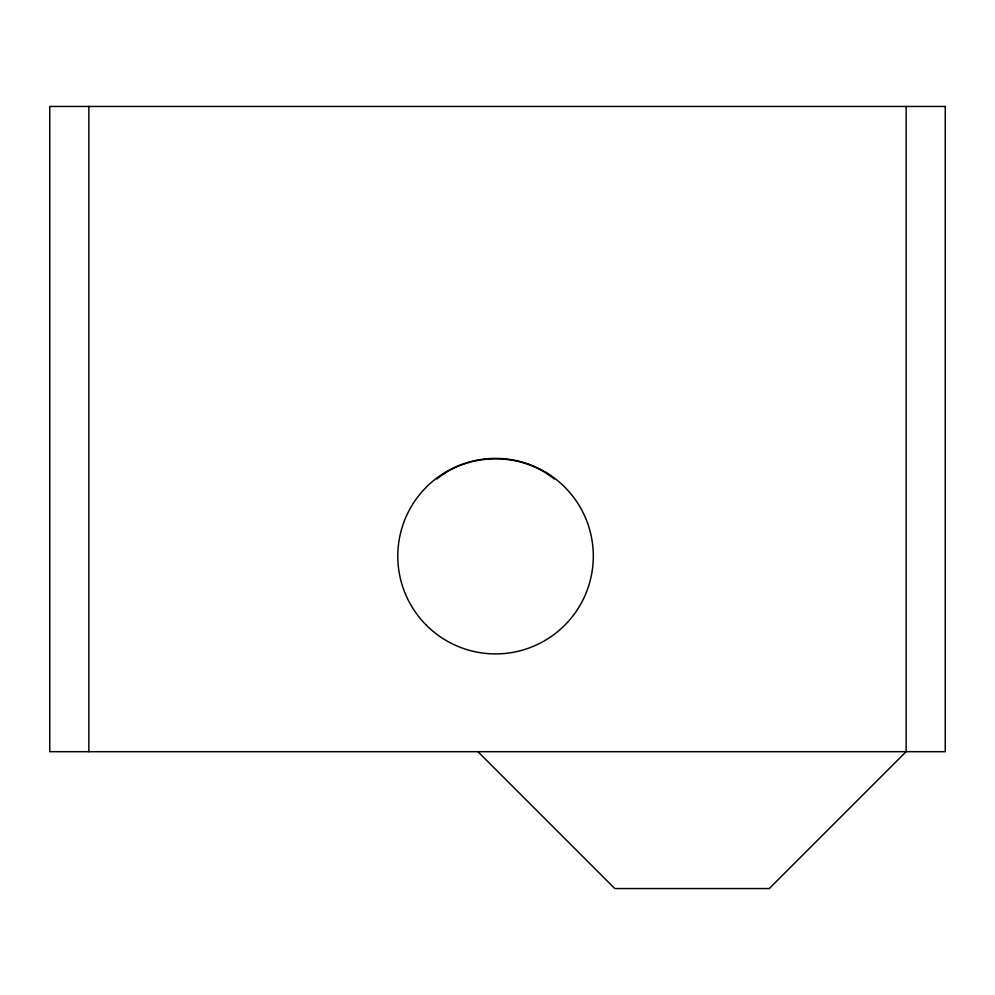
<?xml version="1.0" encoding="UTF-8"?>
<svg xmlns="http://www.w3.org/2000/svg" width="995" height="995" viewBox="0 0 995 995"><rect width="100%" height="100%" fill="white"/><g stroke="black" fill="none" stroke-linecap="round" stroke-linejoin="round"><path stroke-width="1.49" d="M436.892 478.993C469.553 452.103 521.529 452.103 554.203 478.993M477.948 751.685L614.81 888.547L769.284 888.547L906.146 751.685L906.146 106.453M88.853 106.453L88.853 751.685M945.25 106.453L49.75 106.453L49.75 751.685L945.25 751.685L945.25 106.453M426.42 625.283A97.759 97.759 0 0 0 589.973 581.466A97.759 97.759 0 0 0 470.237 461.73A97.759 97.759 0 0 0 426.42 625.283"/></g></svg>
